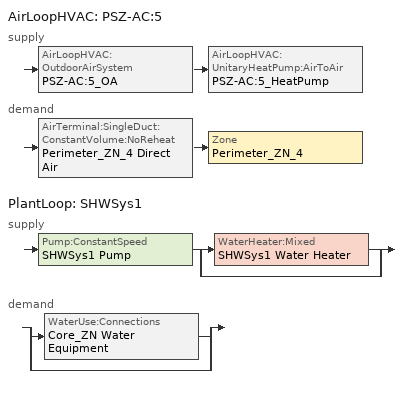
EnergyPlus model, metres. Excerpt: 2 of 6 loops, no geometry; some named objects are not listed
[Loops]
AirLoopHVAC 'PSZ-AC:5'
 supply: AirLoopHVAC:OutdoorAirSystem 'PSZ-AC:5_OA' > AirLoopHVAC:UnitaryHeatPump:AirToAir 'PSZ-AC:5_HeatPump'
 demand: AirTerminal:SingleDuct:ConstantVolume:NoReheat 'Perimeter_ZN_4 Direct Air' > Zone 'Perimeter_ZN_4'
PlantLoop 'SHWSys1'
 supply: Pump:ConstantSpeed 'SHWSys1 Pump' > split
  | WaterHeater:Mixed 'SHWSys1 Water Heater'
  | bypass
 demand: split
  | WaterUse:Connections 'Core_ZN Water Equipment'
  | bypass
[DesignSpecification:OutdoorAir]
SZ DSOA Perimeter_ZN_4: Flow/Area, , 0.000431773, 0
[Sizing:Zone]
Perimeter_ZN_4: SupplyAirTemperature, 12.8, , SupplyAirTemperature, 40, , 0.0085, 0.008, SZ DSOA Perimeter_ZN_4, , , DesignDay, 0, , 0, 0, DesignDay, 0, , , , , No, NeutralSupplyAir, autosize, autosize
[Sizing:System]
PSZ-AC:5: Sensible, AUTOSIZE, 0.3, 7, 0.008, 12.8, 0.008, 12.8, 40, NonCoincident, No, No, 0.0085, 0.008, DesignDay, 0, , , , DesignDay, 0, , , , , ZoneSum
[Sizing:Plant]
SHWSys1: Heating, 48.89, 5
[ZoneControl:Thermostat]
Perimeter_ZN_4 Thermostat: Perimeter_ZN_4, Dual Zone Control Type Sched, ThermostatSetpoint:DualSetpoint, Perimeter_ZN_4 DualSPSched
[ThermostatSetpoint:DualSetpoint]
Perimeter_ZN_4 DualSPSched: HTGSETP_SCH_NO_OPTIMUM, CLGSETP_SCH_NO_OPTIMUM
[AirTerminal:SingleDuct:ConstantVolume:NoReheat]
Perimeter_ZN_4 Direct Air: ALWAYS_ON, Perimeter_ZN_4 Direct Air Inlet Node Name ATInlet, Perimeter_ZN_4 Direct Air Inlet Node Name, AUTOSIZE
[Zone equipment]
Perimeter_ZN_4: Perimeter_ZN_4 Direct Air
[Fan:OnOff]
PSZ-AC:5 Fan: HVACOperationSchd, 0.55575, 622.5, AUTOSIZE, 0.855, 1, PSZ-AC:5_OA-PSZ-AC:5_FanNode, PSZ-AC:5_Fan-PSZ-AC:5_CoolCNode, , , General
[Coil:Cooling:DX:SingleSpeed]
PSZ-AC:5 Heat Pump DX Cooling Coil: ALWAYS_ON, AUTOSIZE, AUTOSIZE, 4.89939, AUTOSIZE, , 934.4, PSZ-AC:5_Fan-PSZ-AC:5_CoolCNode, PSZ-AC:5_CoolC-PSZ-AC:5_HeatCNode, HPACCoolCapFT, HPACCoolCapFFF, HPACCOOLEIRFT, HPACCOOLEIRFFF, HPACCOOLPLFFPLR
[Coil:Heating:Fuel]
PSZ-AC:5 Heat Pump DX Supp Heating Coil: ALWAYS_ON, NaturalGas, 0.81, AUTOSIZE, PSZ-AC:5_HeatC-PSZ-AC:5_SuppHeatingNode, PSZ-AC:5 Supply Equipment Outlet Node
[Coil:Heating:DX:SingleSpeed]
PSZ-AC:5 Heat Pump DX Heating Coil: ALWAYS_ON, AUTOSIZE, 3.3592, AUTOSIZE, , 934.4, PSZ-AC:5_CoolC-PSZ-AC:5_HeatCNode, PSZ-AC:5_HeatC-PSZ-AC:5_SuppHeatingNode, HPACHeatCapFT, HPACHeatCapFFF, HPACHeatEIRFT, HPACHeatEIRFFF, HPACCOOLPLFFPLR, HPACCOOLEIRFT, -12.2, , 1.67, 50, 4.4, ReverseCycle, OnDemand, , AUTOSIZE
[AirLoopHVAC:UnitaryHeatPump:AirToAir]
PSZ-AC:5_HeatPump: ALWAYS_ON, PSZ-AC:5_OA-PSZ-AC:5_FanNode, PSZ-AC:5 Supply Equipment Outlet Node, AUTOSIZE, AUTOSIZE, AUTOSIZE, Perimeter_ZN_4, Fan:OnOff, PSZ-AC:5 Fan, Coil:Heating:DX:SingleSpeed, PSZ-AC:5 Heat Pump DX Heating Coil, Coil:Cooling:DX:SingleSpeed, PSZ-AC:5 Heat Pump DX Cooling Coil, Coil:Heating:Fuel, PSZ-AC:5 Heat Pump DX Supp Heating Coil, AUTOSIZE, 4.44, BlowThrough, HVACOperationSchd
[Controller:OutdoorAir]
PSZ-AC:5_OA_Controller: PSZ-AC:5_OARelief Node, PSZ-AC:5 Supply Equipment Inlet Node, PSZ-AC:5_OA-PSZ-AC:5_FanNode, PSZ-AC:5_OAInlet Node, AUTOSIZE, AUTOSIZE, NoEconomizer, ModulateFlow, 28, 64000, , , 0, LockoutWithHeating, FixedMinimum, MinOA_MotorizedDamper_Sched
[AirLoopHVAC]
PSZ-AC:5: , PSZ-AC:5 Availability Manager List, AUTOSIZE, PSZ-AC:5 Air Loop Branches, , PSZ-AC:5 Supply Equipment Inlet Node, PSZ-AC:5 Zone Equipment Outlet Node, PSZ-AC:5 Zone Equipment Inlet Node, PSZ-AC:5 Supply Equipment Outlet Node
[AirLoopHVAC:OutdoorAirSystem]
PSZ-AC:5_OA: PSZ-AC:5_OA_Controllers, PSZ-AC:5_OA_Equipment
[OutdoorAir:Mixer]
PSZ-AC:5_OAMixing Box: PSZ-AC:5_OA-PSZ-AC:5_FanNode, PSZ-AC:5_OAInlet Node, PSZ-AC:5_OARelief Node, PSZ-AC:5 Supply Equipment Inlet Node
[Pump:ConstantSpeed]
SHWSys1 Pump: SHWSys1 Supply Inlet Node, SHWSys1 Pump-SHWSys1 Water HeaterNodeviaConnector, autosize, 0.001, AUTOSIZE, 0.3, 0, Intermittent
[WaterHeater:Mixed]
SHWSys1 Water Heater: 0.1514, SHWSys1 Water Heater Setpoint Temperature Schedule, 2, 82.2222, Cycle, 11722.84, , , , electricity, 1, , 571, electricity, 0.8, 571, electricity, , zone, , CORE_ZN, , 1.20598, , 1.20598, , 4.048e-06, BLDG_SWH_SCH
[PlantLoop]
SHWSys1: Water, , SHWSys1 Loop Operation Scheme List, SHWSys1 Supply Outlet Node, 48.89, 10, AUTOSIZE, 0, AUTOSIZE, SHWSys1 Supply Inlet Node, SHWSys1 Supply Outlet Node, SHWSys1 Supply Branches, SHWSys1 Supply Connectors, SHWSys1 Demand Inlet Node, SHWSys1 Demand Outlet Node, SHWSys1 Demand Branches, SHWSys1 Demand Connectors, Optimal
[PlantEquipmentList]
SHWSys1 Equipment List: WaterHeater:Mixed, SHWSys1 Water Heater
[PlantEquipmentOperation:HeatingLoad]
SHWSys1 Operation Scheme: 0, 1000000000000000, SHWSys1 Equipment List
[PlantEquipmentOperationSchemes]
SHWSys1 Loop Operation Scheme List: PlantEquipmentOperation:HeatingLoad, SHWSys1 Operation Scheme, PlantOnSched
[EnergyManagementSystem:Sensor]
Perimeter_ZN_4_LSr: Perimeter_ZN_4; Zone Lights Electricity Rate
Perimeter_ZN_4_Occ_Sensor: Perimeter_ZN_4; People Occupant Count
[EnergyManagementSystem:InternalVariable]
Perimeter_ZN_4_Area: Perimeter_ZN_4; Zone Floor Area
[SetpointManager:Scheduled]
SHWSys1 Loop Setpoint Manager: Temperature, SHWSys1-Loop-Temp-Schedule, SHWSys1 Supply Outlet Node
[SetpointManager:SingleZone:Heating]
SupAirTemp MngrPerimeter_ZN_4 - Htg: Temperature, 12.8, 40, Perimeter_ZN_4, Perimeter_ZN_4 Air Node, Perimeter_ZN_4 Direct Air Inlet Node Name, PSZ-AC:5 Supply Equipment Outlet Node
[SetpointManager:SingleZone:Cooling]
SupAirTemp MngrPerimeter_ZN_4 - Clg: Temperature, 12.8, 40, Perimeter_ZN_4, Perimeter_ZN_4 Air Node, Perimeter_ZN_4 Direct Air Inlet Node Name, PSZ-AC:5_CoolC-PSZ-AC:5_HeatCNode
[SetpointManager:MixedAir]
PSZ-AC:5_OAMixed Air Temp Manager: Temperature, PSZ-AC:5_CoolC-PSZ-AC:5_HeatCNode, PSZ-AC:5_OA-PSZ-AC:5_FanNode, PSZ-AC:5_Fan-PSZ-AC:5_CoolCNode, PSZ-AC:5_OA-PSZ-AC:5_FanNode
[WaterUse:Equipment]
Core_ZN Water Equipment: WaterUse, 4.048e-06, BLDG_SWH_SCH, , Core_ZN Water Equipment Hot Supply Temp Sched, , Core_ZN, Core_ZN Water Equipment Sensible fract sched, Core_ZN Water Equipment Latent fract sched
[WaterUse:Connections]
Core_ZN Water Equipment: Core_ZN Water Equipment Water Inlet Node, Core_ZN Water Equipment Water Outlet Node, , , , , , , , Core_ZN Water Equipment
[Schedule:Compact]
BLDG_SWH_SCH: Fraction, Through: 12/31, For: WeekDays, Until: 7:00, 0, Until: 8:00, 0.27, Until: 9:00, 0.55, Until: 11:00, 0.64, Until: 12:00, 0.82, Until: 13:00, 1, Until: 14:00, 0.91, Until: 16:00, 0.55, Until: 17:00, 0.73, Until: 19:00, 0.37, Until: 20:00, 0.18, Until: 21:00, 0.27, Until: 22:00, 0.09, Until: 24:00, 0, For: Weekends, Until: 24:00, 0, For: Holiday, Until: 24:00, 0, For: WinterDesignDay, Until: 7:00, 0, Until: 8:00, 0.27, Until: 9:00, 0.55, Until: 11:00, 0.64, Until: 12:00, 0.82, Until: 13:00, 1, Until: 14:00, 0.91, Until: 16:00, 0.55, Until: 17:00, 0.73, Until: 19:00, 0.37, Until: 20:00, 0.18, Until: 21:00, 0.27, Until: 22:00, 0.09, Until: 24:00, 0, For: SummerDesignDay, Until: 7:00, 0, Until: 8:00, 0.27, Until: 9:00, 0.55, Until: 11:00, 0.64, Until: 12:00, 0.82, Until: 13:00, 1, Until: 14:00, 0.91, Until: 16:00, 0.55, Until: 17:00, 0.73, Until: 19:00, 0.37, Until: 20:00, 0.18, Until: 21:00, 0.27, Until: 22:00, 0.09, Until: 24:00, 0, For: CustomDay1, Until: 24:00, 0, For: CustomDay2, Until: 24:00, 0
ALWAYS_ON: Fraction, Through: 12/31, For: AllDays, Until: 24:00, 1
HVACOperationSchd: on/off, Through: 12/31, For: Weekdays SummerDesignDay, Until: 06:00, 0, Until: 19:00, 1, Until: 24:00, 0, For: Weedends WinterDesignDay, Until: 24:00, 0, For: Holidays AllOtherDays, Until: 24:00, 0
PlantOnSched: On/Off, Through: 12/31, For: AllDays, Until: 24:00, 1
HTGSETP_SCH_NO_OPTIMUM: Temperature, Through: 12/31, For: WeekDays, Until: 6:00, 15.56, Until: 7:00, 21.11, Until: 19:00, 21.11, Until: 24:00, 15.56, For: Weekends, Until: 24:00, 15.56, For: Holiday, Until: 24:00, 15.56, For: WinterDesignDay, Until: 24:00, 21.11, For: SummerDesignDay, Until: 24:00, 15.56, For: CustomDay1, Until: 24:00, 15.56, For: CustomDay2, Until: 24:00, 15.56
CLGSETP_SCH_NO_OPTIMUM: Temperature, Through: 12/31, For: WeekDays, Until: 6:00, 29.44, Until: 7:00, 23.89, Until: 18:00, 23.89, Until: 24:00, 29.44, For: Weekends, Until: 24:00, 29.44, For: Holiday, Until: 24:00, 29.44, For: WinterDesignDay, Until: 24:00, 29.44, For: SummerDesignDay, Until: 24:00, 23.89, For: CustomDay1, Until: 24:00, 29.44, For: CustomDay2, Until: 24:00, 29.44
MinOA_MotorizedDamper_Sched: fraction, Through: 12/31, For: Weekdays SummerDesignDay, Until: 07:00, 0, Until: 19:00, 1, Until: 24:00, 0, For: Weekends WinterDesignDay, Until: 24:00, 0, For: Holidays AllOtherDays, Until: 24:00, 0
Dual Zone Control Type Sched: Control Type, Through: 12/31, For: AllDays, Until: 24:00, 4
Core_ZN Water Equipment Latent fract sched: Fraction, Through: 12/31, For: AllDays, Until: 24:00, 0.05
Core_ZN Water Equipment Sensible fract sched: Fraction, Through: 12/31, For: AllDays, Until: 24:00, 0.2
Core_ZN Water Equipment Hot Supply Temp Sched: Temperature, Through: 12/31, For: AllDays, Until: 24:00, 55
SHWSys1-Loop-Temp-Schedule; SHWSys1 Water Heater Setpoint Temperature Schedule: Temperature, Through: 12/31, For: AllDays, Until: 24:00, 60
[Curve:Quadratic]
HPACCoolCapFFF: 0.8, 0.2, 0, 0.5, 1.5
HPACCOOLEIRFFF: 1.156, -0.1816, 0.0256, 0.5, 1.5
HPACCOOLPLFFPLR: 0.85, 0.15, 0, 0, 1
HPACHeatEIRFFF: 1.3824, -0.4336, 0.0512, 0, 1
[Curve:Cubic]
HPACHeatCapFT: 0.758746, 0.027626, 0.000148716, 3.4992e-06, -20, 20
HPACHeatCapFFF: 0.84, 0.16, 0, 0, 0.5, 1.5
HPACHeatEIRFT: 1.19248, -0.0300438, 0.00103745, -2.3328e-05, -20, 20
[Curve:Biquadratic]
HPACCoolCapFT: 0.766956, 0.0107756, -4.14703e-05, 0.00134961, -0.000261144, 0.000457488, 12.77778, 23.88889, 21.11111, 46.11111
HPACCOOLEIRFT: 0.297145, 0.0430933, -0.000748766, 0.00597727, 0.000482112, -0.000956448, 12.77778, 23.88889, 21.11111, 46.11111
